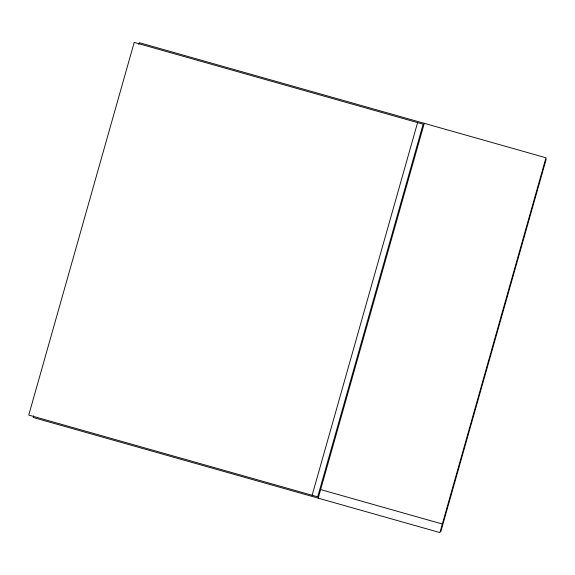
<?xml version="1.0" encoding="UTF-8"?>
<svg xmlns="http://www.w3.org/2000/svg" width="575" height="575" viewBox="0 0 575 575"><rect width="100%" height="100%" fill="white"/><g stroke="black" fill="none" stroke-linecap="round" stroke-linejoin="round"><path stroke-width="0.86" d="M33.681 415.783L33.199 417.5L439.918 532.587L545.977 157.773L139.258 42.687L138.769 44.412M312.132 495.269L417.587 122.604M318.205 498.144L424.264 123.337M440.795 531.681L546.25 159.009M320.627 489.577L442.34 524.019M134.205 42.413L28.75 415.085L317.695 496.843L423.15 124.178L134.205 42.413"/></g></svg>
